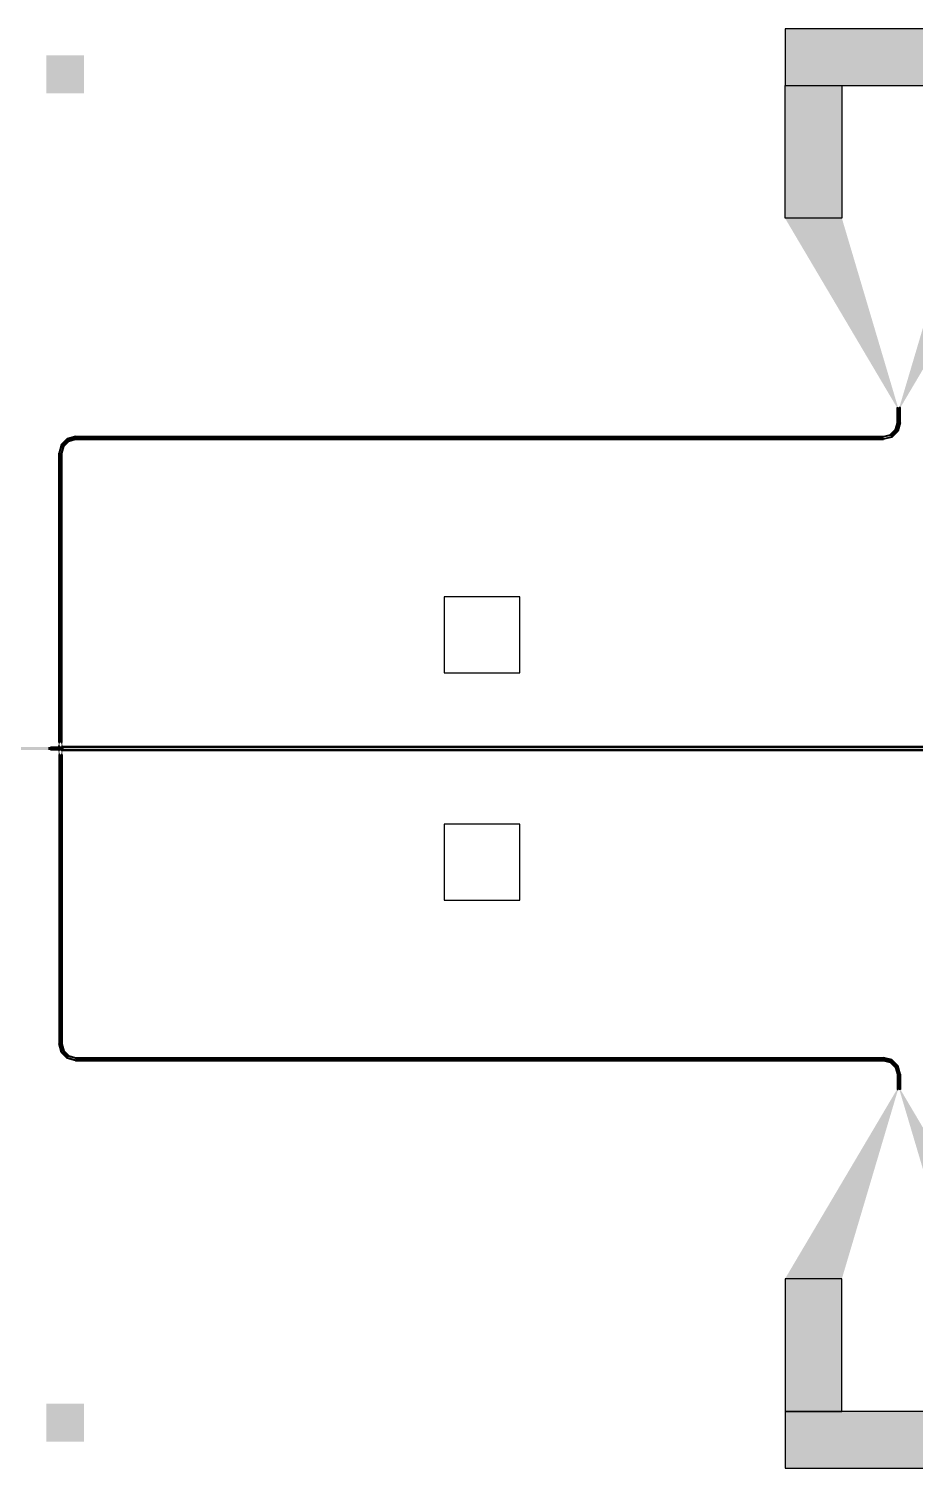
# Model space of a CAD drawing. Extents: x -200 to 7200, y -200 to 2100.
# Drawn here: x 4852 to 6022, y 0 to 1900 of the extents above; entities that cross this region are included whole.
import ezdxf

# ---------------------------------------------------------------- set-up
doc = ezdxf.new("R2010")
doc.units = 0
for name, color, linetype in [('GAP', 1, 'continuous'), ('PIN', 2, 'continuous'), ('VIA', 3, 'continuous')]:
    doc.layers.add(name, color=color, linetype=linetype)

# ---------------------------------------------------------------- blocks, each defined once
blk = doc.blocks.new('R1C1BGAP')
for points in [[(4890.6, 951.8), (4880.6, 951.8), (4880.6, 948.2), (4890.6, 948.2), (4890.6, 951.8)], [(4896.1, 951.8), (4891.6, 951.8), (4891.6, 948.2), (4896.1, 948.2), (4896.1, 951.8)], [(6175, 952.8), (4897.1, 952.8), (4897.1, 947.3), (6175, 947.3), (6175, 952.8)]]:
    blk.add_lwpolyline(points)
for points in [[(4877.6, 951.8), (4827.6, 951.8), (4877.6, 948.2), (4827.6, 948.2)], [(4880.6, 950), (4877.6, 950), (4880.6, 951.8), (4877.6, 951.8)], [(4880.6, 950), (4877.6, 950), (4880.6, 948.2), (4877.6, 948.2)], [(4890.6, 951.8), (4880.6, 951.8), (4890.6, 948.2), (4880.6, 948.2)], [(4891.6, 950), (4890.6, 950), (4891.6, 951.8), (4890.6, 951.8)], [(4891.6, 950), (4890.6, 950), (4891.6, 948.2), (4890.6, 948.2)], [(4896.1, 951.8), (4891.6, 951.8), (4896.1, 948.2), (4891.6, 948.2)], [(4897.1, 950), (4896.1, 950), (4897.1, 952.8), (4896.1, 951.8)], [(4897.1, 950), (4896.1, 950), (4897.1, 947.3), (4896.1, 948.2)], [(6175, 952.8), (4897.1, 952.8), (6175, 947.3), (4897.1, 947.3)]]:
    blk.add_solid(points)
blk = doc.blocks.new('R1C1BPIN')
for points in [[(4890.6, 950.9), (4880.6, 950.9), (4880.6, 949.1), (4890.6, 949.1), (4890.6, 950.9)], [(4896.1, 950.9), (4891.6, 950.9), (4891.6, 949.1), (4896.1, 949.1), (4896.1, 950.9)], [(6175, 951.2), (4897.1, 951.2), (4897.1, 948.8), (6175, 948.8), (6175, 951.2)]]:
    blk.add_lwpolyline(points)
for points in [[(4877.6, 950.4), (4827.6, 950.4), (4877.6, 951.2), (4827.6, 951.2)], [(4880.6, 950), (4877.6, 950), (4880.6, 950.9), (4877.6, 951.2)], [(4880.6, 950), (4877.6, 950), (4880.6, 949.1), (4877.6, 948.8)], [(4890.6, 950.9), (4880.6, 950.9), (4890.6, 949.1), (4880.6, 949.1)], [(4891.6, 950), (4890.6, 950), (4891.6, 950.9), (4890.6, 950.9)], [(4891.6, 950), (4890.6, 950), (4891.6, 949.1), (4890.6, 949.1)], [(4896.1, 950.9), (4891.6, 950.9), (4896.1, 949.1), (4891.6, 949.1)], [(4897.1, 950), (4896.1, 950), (4897.1, 951.2), (4896.1, 950.9)], [(4897.1, 950), (4896.1, 950), (4897.1, 948.8), (4896.1, 949.1)], [(6175, 951.2), (4897.1, 951.2), (6175, 948.8), (4897.1, 948.8)], [(4877.6, 949.6), (4827.6, 949.6), (4877.6, 948.8), (4827.6, 948.8)]]:
    blk.add_solid(points)
blk = doc.blocks.new('R1C1BVIA')
for points in [[(5400, 1150), (5400, 1050), (5500, 1050), (5500, 1150), (5400, 1150)], [(5400, 850), (5400, 750), (5500, 750), (5500, 850), (5400, 850)]]:
    blk.add_lwpolyline(points)
blk = doc.blocks.new('R1C1B')
for points in [[(5850, 1900), (5850, 1825), (6150, 1825), (6150, 1900), (5850, 1900)], [(5925, 1825), (5925, 1650), (5850, 1650), (5850, 1825), (5925, 1825)], [(5999.2, 1400), (5999.2, 1380), (5997.8, 1380), (5997.8, 1400), (5999.2, 1400)], [(6000.8, 1400), (6000.8, 1380), (6002.2, 1380), (6002.2, 1400), (6000.8, 1400)], [(6002.2, 1380), (5999.3, 1368.9), (5991.1, 1360.7), (5980, 1357.8), (5980, 1359.2), (5990.4, 1362), (5998, 1369.6), (6000.8, 1380), (6002.2, 1380)], [(5999.2, 1380), (5996.7, 1370.4), (5989.6, 1363.3), (5980, 1360.8), (5980, 1362.2), (5988.9, 1364.6), (5995.4, 1371.1), (5997.8, 1380), (5999.2, 1380)], [(4913.8, 1362.2), (4902.7, 1359.3), (4894.6, 1351.1), (4891.6, 1340), (4893.1, 1340), (4895.9, 1350.4), (4903.5, 1358), (4913.8, 1360.8), (4913.8, 1362.2)], [(4913.8, 1359.2), (4904.2, 1356.7), (4897.2, 1349.6), (4894.6, 1340), (4896.1, 1340), (4898.5, 1348.9), (4905, 1355.4), (4913.8, 1357.8), (4913.8, 1359.2)], [(5980, 1360.8), (4913.8, 1360.8), (4913.8, 1362.2), (5980, 1362.2), (5980, 1360.8)], [(5980, 1359.2), (4913.8, 1359.2), (4913.8, 1357.8), (5980, 1357.8), (5980, 1359.2)], [(4893.1, 1340), (4893.1, 957.8), (4891.6, 957.8), (4891.6, 1340), (4893.1, 1340)], [(4894.6, 1340), (4894.6, 957.8), (4896.1, 957.8), (4896.1, 1340), (4894.6, 1340)], [(4892.1, 953.8), (4892.1, 951.8), (4891.6, 951.8), (4891.6, 953.8), (4892.1, 953.8)], [(4895.6, 953.8), (4895.6, 951.8), (4896.1, 951.8), (4896.1, 953.8), (4895.6, 953.8)], [(4892.1, 946.3), (4892.1, 948.3), (4891.6, 948.3), (4891.6, 946.3), (4892.1, 946.3)], [(4893.1, 560), (4893.1, 942.3), (4891.6, 942.3), (4891.6, 560), (4893.1, 560)], [(4894.6, 560), (4894.6, 942.3), (4896.1, 942.3), (4896.1, 560), (4894.6, 560)], [(4895.6, 946.3), (4895.6, 948.3), (4896.1, 948.3), (4896.1, 946.3), (4895.6, 946.3)], [(4913.8, 537.8), (4902.7, 540.7), (4894.6, 548.9), (4891.6, 560), (4893.1, 560), (4895.9, 549.6), (4903.5, 542), (4913.8, 539.2), (4913.8, 537.8)], [(4913.8, 540.8), (4904.2, 543.3), (4897.2, 550.4), (4894.6, 560), (4896.1, 560), (4898.5, 551.1), (4905, 544.6), (4913.8, 542.2), (4913.8, 540.8)], [(5980, 540.8), (4913.8, 540.8), (4913.8, 542.2), (5980, 542.2), (5980, 540.8)], [(5980, 539.2), (4913.8, 539.2), (4913.8, 537.8), (5980, 537.8), (5980, 539.2)], [(6002.2, 520), (5999.3, 531.1), (5991.1, 539.3), (5980, 542.2), (5980, 540.8), (5990.4, 538), (5998, 530.4), (6000.8, 520), (6002.2, 520)], [(5999.2, 520), (5996.7, 529.6), (5989.6, 536.7), (5980, 539.2), (5980, 537.8), (5988.9, 535.4), (5995.4, 528.9), (5997.8, 520), (5999.2, 520)], [(5999.2, 500), (5999.2, 520), (5997.8, 520), (5997.8, 500), (5999.2, 500)], [(6000.8, 500), (6000.8, 520), (6002.2, 520), (6002.2, 500), (6000.8, 500)], [(5925, 75), (5925, 250), (5850, 250), (5850, 75), (5925, 75)], [(6150, 0), (6150, 75), (5850, 75), (5850, 0), (6150, 0)]]:
    blk.add_lwpolyline(points)
for points in [[(5850, 1900), (5850, 1825), (6150, 1900), (6150, 1825)], [(5925, 1825), (5925, 1650), (5850, 1825), (5850, 1650)], [(5925, 1650), (5999.2, 1400), (5850, 1650), (5997.8, 1400)], [(6075, 1650), (6000.8, 1400), (6150, 1650), (6002.2, 1400)], [(5999.2, 1400), (5999.2, 1380), (5997.8, 1400), (5997.8, 1380)], [(6000.8, 1400), (6000.8, 1380), (6002.2, 1400), (6002.2, 1380)], [(5995.4, 1371.1), (5996.7, 1370.4), (5988.9, 1364.6), (5989.6, 1363.3)], [(5998, 1369.6), (5999.3, 1368.9), (5990.4, 1362), (5991.1, 1360.7)], [(5997.8, 1380), (5999.2, 1380), (5995.4, 1371.1), (5996.7, 1370.4)], [(6000.8, 1380), (6002.2, 1380), (5998, 1369.6), (5999.3, 1368.9)], [(4895.9, 1350.4), (4894.6, 1351.1), (4893.1, 1340), (4891.6, 1340)], [(4903.5, 1358), (4902.7, 1359.3), (4895.9, 1350.4), (4894.6, 1351.1)], [(4898.5, 1348.9), (4897.2, 1349.6), (4896.1, 1340), (4894.6, 1340)], [(4905, 1355.4), (4904.2, 1356.7), (4898.5, 1348.9), (4897.2, 1349.6)], [(4913.8, 1360.8), (4913.8, 1362.2), (4903.5, 1358), (4902.7, 1359.3)], [(4913.8, 1357.8), (4913.8, 1359.2), (4905, 1355.4), (4904.2, 1356.7)], [(5980, 1360.8), (4913.8, 1360.8), (5980, 1362.2), (4913.8, 1362.2)], [(5980, 1359.2), (4913.8, 1359.2), (5980, 1357.8), (4913.8, 1357.8)], [(5988.9, 1364.6), (5989.6, 1363.3), (5980, 1362.2), (5980, 1360.8)], [(5990.4, 1362), (5991.1, 1360.7), (5980, 1359.2), (5980, 1357.8)], [(4893.1, 1340), (4893.1, 957.8), (4891.6, 1340), (4891.6, 957.8)], [(4894.6, 1340), (4894.6, 957.8), (4896.1, 1340), (4896.1, 957.8)], [(4893.1, 957.8), (4892.1, 953.8), (4891.6, 957.8), (4891.6, 953.8)], [(4892.1, 953.8), (4892.1, 951.8), (4891.6, 953.8), (4891.6, 951.8)], [(4894.6, 957.8), (4895.6, 953.8), (4896.1, 957.8), (4896.1, 953.8)], [(4895.6, 953.8), (4895.6, 951.8), (4896.1, 953.8), (4896.1, 951.8)], [(4892.1, 946.3), (4892.1, 948.3), (4891.6, 946.3), (4891.6, 948.3)], [(4893.1, 942.3), (4892.1, 946.3), (4891.6, 942.3), (4891.6, 946.3)], [(4893.1, 560), (4893.1, 942.3), (4891.6, 560), (4891.6, 942.3)], [(4894.6, 942.3), (4895.6, 946.3), (4896.1, 942.3), (4896.1, 946.3)], [(4894.6, 560), (4894.6, 942.3), (4896.1, 560), (4896.1, 942.3)], [(4895.6, 946.3), (4895.6, 948.3), (4896.1, 946.3), (4896.1, 948.3)], [(4895.9, 549.6), (4894.6, 548.9), (4893.1, 560), (4891.6, 560)], [(4898.5, 551.1), (4897.2, 550.4), (4896.1, 560), (4894.6, 560)], [(4905, 544.6), (4904.2, 543.3), (4898.5, 551.1), (4897.2, 550.4)], [(4903.5, 542), (4902.7, 540.7), (4895.9, 549.6), (4894.6, 548.9)], [(4913.8, 539.2), (4913.8, 537.8), (4903.5, 542), (4902.7, 540.7)], [(4913.8, 542.2), (4913.8, 540.8), (4905, 544.6), (4904.2, 543.3)], [(5980, 540.8), (4913.8, 540.8), (5980, 542.2), (4913.8, 542.2)], [(5980, 539.2), (4913.8, 539.2), (5980, 537.8), (4913.8, 537.8)], [(5990.4, 538), (5991.1, 539.3), (5980, 540.8), (5980, 542.2)], [(5988.9, 535.4), (5989.6, 536.7), (5980, 537.8), (5980, 539.2)], [(5995.4, 528.9), (5996.7, 529.6), (5988.9, 535.4), (5989.6, 536.7)], [(5998, 530.4), (5999.3, 531.1), (5990.4, 538), (5991.1, 539.3)], [(5997.8, 520), (5999.2, 520), (5995.4, 528.9), (5996.7, 529.6)], [(5999.2, 500), (5999.2, 520), (5997.8, 500), (5997.8, 520)], [(6000.8, 520), (6002.2, 520), (5998, 530.4), (5999.3, 531.1)], [(6000.8, 500), (6000.8, 520), (6002.2, 500), (6002.2, 520)], [(5925, 250), (5999.2, 500), (5850, 250), (5997.8, 500)], [(6075, 250), (6000.8, 500), (6150, 250), (6002.2, 500)], [(5925, 75), (5925, 250), (5850, 75), (5850, 250)], [(6150, 0), (6150, 75), (5850, 0), (5850, 75)]]:
    blk.add_solid(points)
at = {"layer": 'gap'}
for points in [[(4875, 1815), (4900, 1815), (4875, 1865), (4900, 1865)], [(4925, 1865), (4925, 1840), (4875, 1865), (4875, 1840)], [(4875, 1865), (4900, 1865), (4875, 1815), (4900, 1815)], [(4875, 1815), (4875, 1840), (4925, 1815), (4925, 1840)], [(4875, 35), (4900, 35), (4875, 85), (4900, 85)], [(4925, 85), (4925, 60), (4875, 85), (4875, 60)], [(4875, 85), (4900, 85), (4875, 35), (4900, 35)], [(4875, 35), (4875, 60), (4925, 35), (4925, 60)]]:
    blk.add_solid(points, dxfattribs=at)

msp = doc.modelspace()

# ---------------------------------------------------------------- block references
msp.add_blockref('R1C1B', (0, 0))
at = {"layer": 'gap'}
msp.add_blockref('R1C1BGAP', (0, 0), dxfattribs=at)
at = {"layer": 'pin'}
msp.add_blockref('R1C1BPIN', (0, 0), dxfattribs=at)
at = {"layer": 'via'}
msp.add_blockref('R1C1BVIA', (0, 0), dxfattribs=at)

doc.saveas('drawing.dxf')
